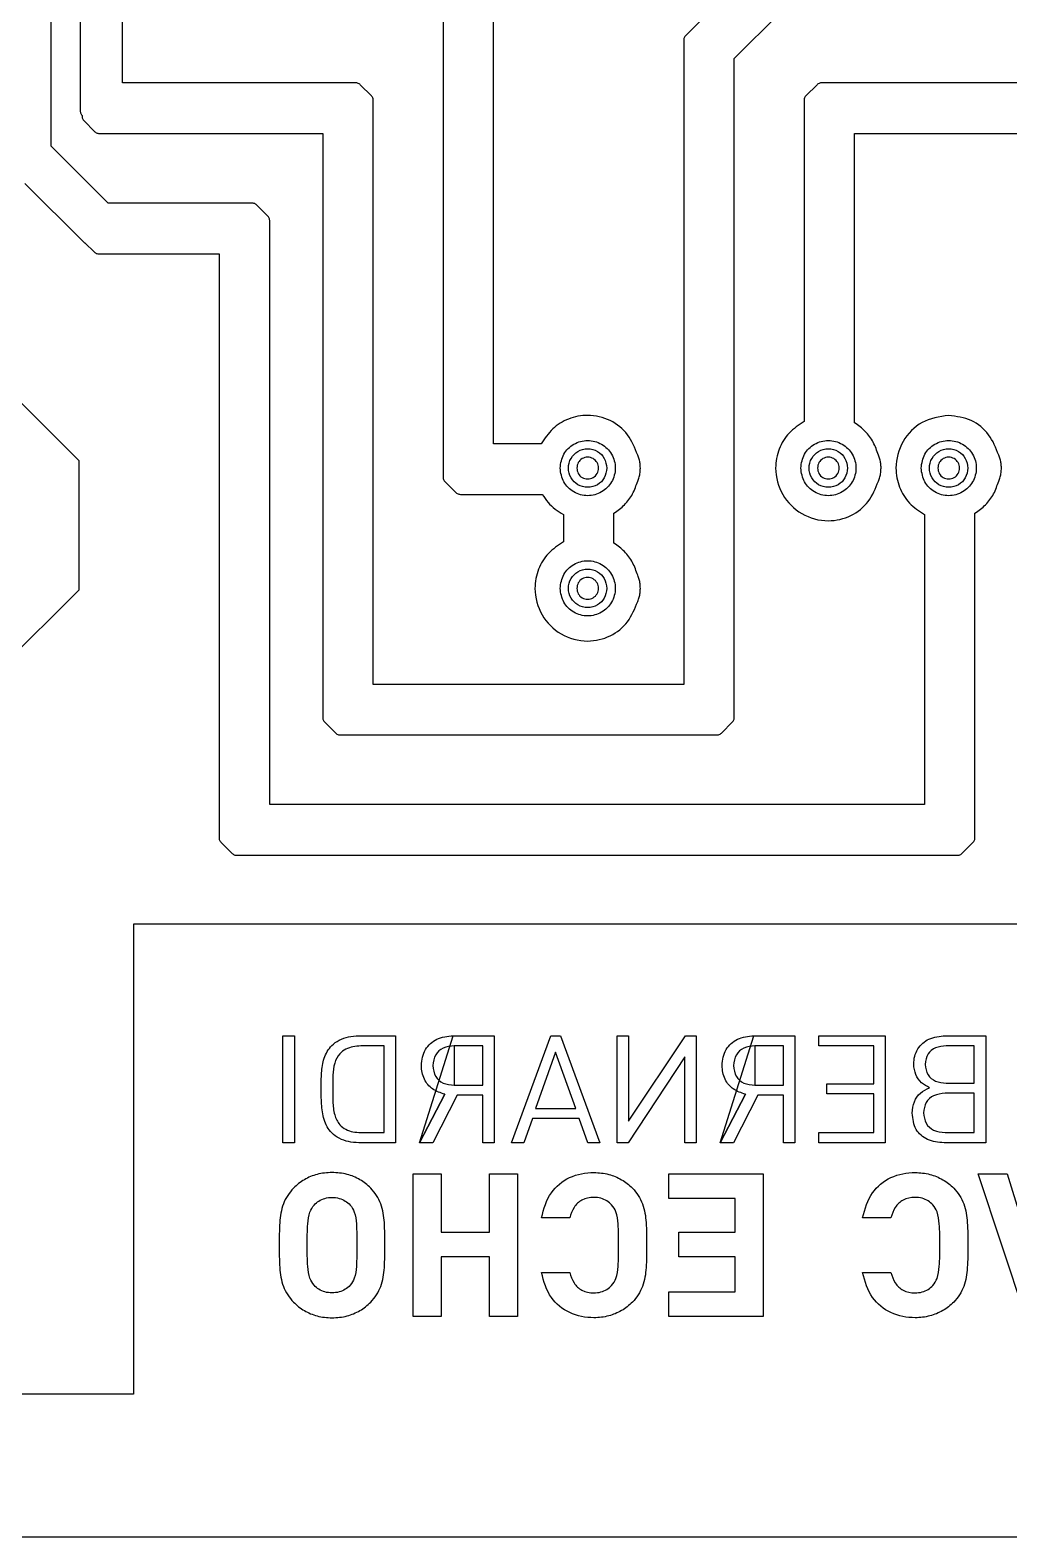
# Model space of a CAD drawing. Extents: x 3 to 107, y 3 to 87.
# Drawn here: x 68.2 to 88.86, y 2.94 to 34.76 of the extents above; entities that cross this region are included whole.
import ezdxf

# ---------------------------------------------------------------- set-up
doc = ezdxf.new("R2010")
doc.units = 0
doc.layers.add('ScottBernardi_VCdelay_PCB', color=7, linetype='CONTINUOUS')

msp = doc.modelspace()

# ---------------------------------------------------------------- linework, layer by layer
at = {"layer": 'ScottBernardi_VCdelay_PCB', "color": 7}
for points in [[(3.175, 2.94005), (107.362272, 2.94005), (107.362272, 86.901161), (3.175, 86.901161), (3.175, 2.94005), (3.175, 2.94005)], [(72.888122, 31.103006), (69.846472, 31.103006), (68.642089, 32.307389), (68.642089, 44.071469), (66.193458, 46.519747), (61.261272, 46.522569), (61.261272, 47.428503)], [(69.258039, 42.107203), (69.258039, 33.041872)], [(75.075344, 33.642653), (70.151272, 33.642653), (70.151272, 41.464089), (75.075344, 41.464089)], [(76.677661, 37.181014), (76.914375, 36.943947), (76.914375, 25.322036)], [(78.987297, 26.022653), (77.983292, 26.022653), (77.983292, 36.978872), (78.185786, 37.181014)], [(83.538483, 36.1442), (82.032828, 34.638544)], [(83.063292, 20.242036), (83.063292, 34.157003), (84.020378, 35.114442), (91.584992, 35.114442)], [(81.994375, 34.545058), (81.994375, 20.942653), (75.442939, 20.942653), (75.442939, 33.274706)], [(99.121736, 33.984142), (98.7806, 33.642653), (84.902322, 33.642653), (84.902322, 33.642653)], [(75.404133, 33.368544), (75.168478, 33.6042)], [(84.808483, 33.6042), (84.572828, 33.368544)], [(84.534375, 33.274706), (84.534375, 26.490083)], [(69.294375, 32.957206), (69.294375, 32.942036)], [(69.332828, 32.84855), (69.568483, 32.612894)], [(69.662322, 32.574089), (74.374375, 32.574089), (74.374375, 20.242036)], [(85.602939, 26.463625), (85.602939, 32.574089), (98.820817, 32.574089), (99.122089, 32.273169)], [(68.088933, 31.522106), (69.326478, 30.284561)], [(73.217264, 30.828544), (72.981608, 31.063847)], [(87.074375, 24.528992), (87.074375, 18.403006), (73.255717, 18.403006), (73.255717, 30.735058)], [(69.363519, 30.259867), (69.550492, 30.072894)], [(101.464533, 29.733169), (101.765453, 30.034089), (104.727375, 30.034089), (104.727375, 15.875), (70.379167, 15.875), (70.379167, 5.9563), (30.992939, 5.9563), (30.992939, 11.685058)], [(69.644331, 30.034089), (72.187153, 30.034089), (72.187153, 17.702036)], [(67.611272, 7.641872), (67.611272, 21.319419), (69.232639, 22.940786), (69.232639, 25.664936), (67.968283, 26.929292), (67.968283, 29.457297), (67.968283, 29.457297)], [(76.953181, 25.228197), (77.188483, 24.992542)], [(77.281969, 24.954089), (79.010228, 24.954089)], [(79.454375, 24.528992), (79.454375, 23.950083)], [(80.523292, 23.923272), (80.523292, 24.555803)], [(88.142939, 17.702036), (88.142939, 24.55545)], [(74.413181, 20.14855), (74.648836, 19.912894)], [(82.789183, 19.912894), (83.024839, 20.14855)], [(74.742322, 19.874089), (82.695344, 19.874089)], [(72.225606, 17.60855), (72.461261, 17.372894)], [(87.868478, 17.372894), (88.104133, 17.60855)], [(72.5551, 17.334089), (87.775344, 17.334089)], [(75.138844, 13.522678), (75.913544, 13.522678), (75.913544, 11.261725), (75.138844, 11.261725)], [(87.518875, 13.522678), (88.369775, 13.522678), (88.369775, 11.261725), (87.4903, 11.261725)], [(75.180119, 11.477978), (75.672244, 11.477978), (75.672244, 13.306778), (75.180119, 13.306778)], [(87.537925, 12.522906), (88.128475, 12.522906), (88.128475, 13.306778), (87.537925, 13.306778)], [(87.512172, 11.477978), (88.128475, 11.477978), (88.128475, 12.3063), (87.512172, 12.3063)], [(79.588431, 9.679869), (78.991531, 9.679869)], [(86.368819, 9.679869), (85.771919, 9.679869)], [(78.991531, 8.520289), (79.588431, 8.520289)], [(85.771919, 8.520289), (86.368819, 8.520289)]]:
    msp.add_lwpolyline(points, dxfattribs=at)
for points in [[(73.535469, 13.522678), (73.777122, 13.522678), (73.777122, 11.262078), (73.535469, 11.262078), (73.535469, 13.522678), (73.535469, 13.522678)], [(77.129922, 13.522678), (77.996697, 13.522678), (77.996697, 11.261725), (77.755044, 11.261725), (77.755044, 12.265378), (77.212119, 12.265378), (76.697769, 11.261725), (76.415194, 11.261725), (76.415194, 11.261725)], [(78.362175, 11.261725), (79.19085, 13.522678), (79.39405, 13.522678), (80.225547, 11.261725), (79.968725, 11.261725), (79.78775, 11.773253), (78.799972, 11.773253), (78.618997, 11.261725), (78.362175, 11.261725), (78.362175, 11.261725)], [(80.590672, 11.261725), (80.590672, 13.522678), (80.832325, 13.522678), (80.832325, 11.716103), (82.032122, 13.522678), (82.261075, 13.522678), (82.261075, 11.261725), (82.019422, 11.261725), (82.019422, 13.075003), (80.819625, 11.261725), (80.590672, 11.261725), (80.590672, 11.261725)], [(83.4771, 13.522678), (84.343875, 13.522678), (84.343875, 11.261725), (84.102222, 11.261725), (84.102222, 12.265378), (83.559297, 12.265378), (83.044947, 11.261725), (82.762725, 11.261725), (82.762725, 11.261725)], [(84.845525, 11.261725), (84.845525, 11.477978), (86.007575, 11.477978), (86.007575, 12.293953), (85.016975, 12.293953), (85.016975, 12.509853), (86.007575, 12.509853), (86.007575, 13.306778), (84.845525, 13.306778), (84.845525, 13.522678), (86.248875, 13.522678), (86.248875, 11.261725), (84.845525, 11.261725), (84.845525, 11.261725)], [(77.151794, 12.478103), (77.755044, 12.478103), (77.755044, 13.306778), (77.151794, 13.306778)], [(78.869822, 11.98245), (79.714725, 11.98245), (79.289275, 13.176603), (78.869822, 11.98245), (78.869822, 11.98245)], [(83.498972, 12.478103), (84.102222, 12.478103), (84.102222, 13.306778), (83.498972, 13.306778)], [(76.415194, 11.261725), (76.952122, 12.287956)], [(82.762725, 11.261725), (83.2993, 12.287956)], [(76.286431, 7.592836), (76.286431, 10.607322), (76.874864, 10.607322), (76.874864, 9.375422), (77.895097, 9.375422), (77.895097, 10.607322), (78.483531, 10.607322), (78.483531, 7.592836), (77.895097, 7.592836), (77.895097, 8.854369), (76.874864, 8.854369), (76.874864, 7.592836), (76.286431, 7.592836), (76.286431, 7.592836)], [(81.683931, 7.592836), (81.683931, 8.117769), (83.080931, 8.117769), (83.080931, 8.850489), (81.891364, 8.850489), (81.891364, 9.375422), (83.080931, 9.375422), (83.080931, 10.082389), (81.683931, 10.082389), (81.683931, 10.607322), (83.669364, 10.607322), (83.669364, 7.592836), (81.683931, 7.592836), (81.683931, 7.592836)], [(88.209967, 10.607322), (88.8238, 10.607322), (89.429167, 8.643056), (90.034886, 10.607322), (90.644133, 10.607322), (89.6493, 7.592836), (89.209033, 7.592836), (88.209967, 10.607322), (88.209967, 10.607322)]]:
    msp.add_lwpolyline(points, close=True, dxfattribs=at)
for points, knots in [([(82.032828, 34.638544), (82.025339, 34.629771), (82.010408, 34.612276), (81.997033, 34.579651), (81.995265, 34.556641), (81.994375, 34.545058)], [0, 0, 0, 0, 0.034467, 0.068725, 0.103444, 0.103444, 0.103444, 0.103444]), ([(75.168478, 33.6042), (75.159708, 33.611686), (75.142239, 33.626597), (75.109744, 33.639976), (75.086844, 33.641758), (75.075344, 33.642653)], [0, 0, 0, 0, 0.034456, 0.06863, 0.103103, 0.103103, 0.103103, 0.103103]), ([(84.902322, 33.642653), (84.890735, 33.641762), (84.86769, 33.63999), (84.834983, 33.626585), (84.817344, 33.611685), (84.808483, 33.6042)], [0, 0, 0, 0, 0.034732, 0.069075, 0.103739, 0.103739, 0.103739, 0.103739]), ([(75.442939, 33.274706), (75.442048, 33.286294), (75.440275, 33.309351), (75.426766, 33.342101), (75.411709, 33.359693), (75.404133, 33.368544)], [0, 0, 0, 0, 0.034734, 0.069111, 0.103926, 0.103926, 0.103926, 0.103926]), ([(84.572828, 33.368544), (84.565343, 33.359684), (84.550443, 33.342044), (84.537038, 33.309338), (84.535266, 33.286293), (84.534375, 33.274706)], [0, 0, 0, 0, 0.034664, 0.069007, 0.103739, 0.103739, 0.103739, 0.103739]), ([(69.258039, 33.041872), (69.258987, 33.031224), (69.260857, 33.010221), (69.27456, 32.981288), (69.287752, 32.965255), (69.294375, 32.957206)], [0, 0, 0, 0, 0.031866, 0.062852, 0.094092, 0.094092, 0.094092, 0.094092]), ([(69.294375, 32.942036), (69.295265, 32.930454), (69.297033, 32.907443), (69.310408, 32.874818), (69.325339, 32.857324), (69.332828, 32.84855)], [0, 0, 0, 0, 0.034719, 0.068977, 0.103444, 0.103444, 0.103444, 0.103444]), ([(69.568483, 32.612894), (69.577346, 32.605388), (69.594992, 32.590442), (69.627659, 32.576824), (69.65073, 32.575004), (69.662322, 32.574089)], [0, 0, 0, 0, 0.03472, 0.069127, 0.103871, 0.103871, 0.103871, 0.103871]), ([(72.981608, 31.063847), (72.972842, 31.071449), (72.955388, 31.086582), (72.922761, 31.100274), (72.89971, 31.102092), (72.888122, 31.103006)], [0, 0, 0, 0, 0.034674, 0.069032, 0.103765, 0.103765, 0.103765, 0.103765]), ([(73.255717, 30.735058), (73.254818, 30.746587), (73.253027, 30.769566), (73.239687, 30.802193), (73.224753, 30.819744), (73.217264, 30.828544)], [0, 0, 0, 0, 0.034563, 0.068894, 0.103423, 0.103423, 0.103423, 0.103423]), ([(69.326478, 30.284561), (69.330164, 30.281239), (69.337539, 30.274593), (69.350248, 30.266702), (69.359087, 30.26215), (69.363519, 30.259867)], [0, 0, 0, 0, 0.014859, 0.02973, 0.044693, 0.044693, 0.044693, 0.044693]), ([(69.550492, 30.072894), (69.5594, 30.065325), (69.577054, 30.050324), (69.609754, 30.036745), (69.632766, 30.034977), (69.644331, 30.034089)], [0, 0, 0, 0, 0.034939, 0.069244, 0.1039, 0.1039, 0.1039, 0.1039]), ([(81.023883, 25.784175), (80.964295, 25.935181), (80.846175, 26.234515), (80.452777, 26.546169), (79.993563, 26.653577), (79.561519, 26.569514), (79.208075, 26.355792), (79.060865, 26.133661), (78.987297, 26.022653)], [0, 0, 0, 0, 0.480044, 0.951576, 1.439612, 1.849328, 2.245212, 2.640691, 2.640691, 2.640691, 2.640691]), ([(84.534375, 26.490083), (84.423394, 26.416528), (84.201302, 26.269333), (83.987671, 25.915508), (83.898185, 25.453171), (84.040761, 24.926873), (84.465368, 24.502659), (85.017398, 24.352116), (85.532507, 24.472895), (85.926371, 24.784353), (86.044373, 25.083621), (86.103883, 25.234547)], [0, 0, 0, 0, 0.395414, 0.791287, 1.201229, 1.782259, 2.346722, 2.927751, 3.41586, 3.887395, 4.367147, 4.367147, 4.367147, 4.367147]), ([(86.103883, 25.784175), (86.072134, 25.876494), (86.009251, 26.059341), (85.834741, 26.29562), (85.68008, 26.407715), (85.602939, 26.463625)], [0, 0, 0, 0, 0.291827, 0.577991, 0.86275, 0.86275, 0.86275, 0.86275]), ([(87.587667, 26.621669), (87.391796, 26.590921), (87.005606, 26.530294), (86.58071, 26.088068), (86.438187, 25.566376), (86.527694, 25.103251), (86.741331, 24.749759), (86.963397, 24.602557), (87.074375, 24.528992)], [0, 0, 0, 0, 0.581053, 1.145636, 1.726754, 2.136453, 2.532248, 2.927654, 2.927654, 2.927654, 2.927654]), ([(88.643883, 25.784175), (88.584367, 25.934365), (88.466373, 26.232123), (88.072739, 26.555922), (87.751202, 26.599503), (87.587667, 26.621669)], [0, 0, 0, 0, 0.479974, 0.951567, 1.439679, 1.439679, 1.439679, 1.439679]), ([(79.384878, 25.509361), (79.401001, 25.406757), (79.432799, 25.204401), (79.664689, 24.981745), (79.967173, 24.898607), (80.272874, 24.981687), (80.495349, 25.204423), (80.578384, 25.509483), (80.495442, 25.814604), (80.272888, 26.037478), (79.967173, 26.120421), (79.664676, 26.037421), (79.432697, 25.814622), (79.400973, 25.612109), (79.384878, 25.509361)], [0, 0, 0, 0, 0.304406, 0.600348, 0.904754, 1.209311, 1.505197, 1.809583, 2.114359, 2.410255, 2.714795, 3.019183, 3.315135, 3.619931, 3.619931, 3.619931, 3.619931]), ([(84.464878, 25.509361), (84.480973, 25.40676), (84.512714, 25.204422), (84.744578, 24.98168), (85.04713, 24.89862), (85.352872, 24.98168), (85.57535, 25.204425), (85.658384, 25.509483), (85.575443, 25.814603), (85.352886, 26.037485), (85.04713, 26.120408), (84.744565, 26.037485), (84.512612, 25.8146), (84.480945, 25.612105), (84.464878, 25.509361)], [0, 0, 0, 0, 0.304385, 0.600272, 0.904829, 1.209386, 1.505273, 1.809658, 2.114434, 2.41033, 2.71487, 3.01941, 3.315306, 3.620082, 3.620082, 3.620082, 3.620082]), ([(87.004878, 25.509361), (87.020973, 25.40676), (87.052714, 25.204422), (87.284577, 24.981679), (87.587164, 24.898616), (87.892957, 24.9817), (88.115595, 25.204372), (88.198786, 25.509483), (88.115688, 25.814656), (87.892971, 26.037464), (87.587163, 26.120412), (87.284564, 26.037486), (87.052612, 25.8146), (87.020945, 25.612105), (87.004878, 25.509361)], [0, 0, 0, 0, 0.304385, 0.600272, 0.904829, 1.209474, 1.505481, 1.80989, 2.114691, 2.410706, 2.715335, 3.019875, 3.315771, 3.620547, 3.620547, 3.620547, 3.620547]), ([(80.374067, 25.509361), (80.362898, 25.581074), (80.340897, 25.722335), (80.179106, 25.87787), (79.96804, 25.935519), (79.754756, 25.877869), (79.599494, 25.722337), (79.541845, 25.509483), (79.599587, 25.29669), (79.754769, 25.141295), (79.96804, 25.083509), (80.179093, 25.141296), (80.340796, 25.296688), (80.36287, 25.437791), (80.374067, 25.509361)], [0, 0, 0, 0, 0.212699, 0.418977, 0.63144, 0.843903, 1.050181, 1.26288, 1.475189, 1.681457, 1.893937, 2.106418, 2.312686, 2.524994, 2.524994, 2.524994, 2.524994]), ([(80.374067, 25.509361), (80.362898, 25.581074), (80.340897, 25.722335), (80.179106, 25.87787), (79.96804, 25.935519), (79.754756, 25.877869), (79.599494, 25.722337), (79.541845, 25.509483), (79.599587, 25.29669), (79.754769, 25.141295), (79.96804, 25.083509), (80.179093, 25.141296), (80.340796, 25.296688), (80.36287, 25.437791), (80.374067, 25.509361)], [0, 0, 0, 0, 0.212699, 0.418977, 0.63144, 0.843903, 1.050181, 1.26288, 1.475189, 1.681457, 1.893937, 2.106418, 2.312686, 2.524994, 2.524994, 2.524994, 2.524994]), ([(81.023883, 25.234547), (81.034785, 25.263407), (81.05676, 25.32158), (81.07515, 25.414202), (81.081874, 25.509543), (81.075193, 25.604838), (81.056796, 25.697472), (81.034789, 25.755447), (81.023883, 25.784175)], [0, 0, 0, 0, 0.092422, 0.186293, 0.282067, 0.378388, 0.472105, 0.564157, 0.564157, 0.564157, 0.564157]), ([(85.454067, 25.509361), (85.442898, 25.581074), (85.420897, 25.722335), (85.259106, 25.87787), (85.04804, 25.935519), (84.834756, 25.877869), (84.679494, 25.722337), (84.621845, 25.509483), (84.679587, 25.29669), (84.834769, 25.141295), (85.04804, 25.083509), (85.259093, 25.141296), (85.420796, 25.296688), (85.44287, 25.437791), (85.454067, 25.509361)], [0, 0, 0, 0, 0.212699, 0.418977, 0.63144, 0.843903, 1.050181, 1.26288, 1.475189, 1.681457, 1.893937, 2.106418, 2.312686, 2.524994, 2.524994, 2.524994, 2.524994]), ([(85.454067, 25.509361), (85.442898, 25.581074), (85.420897, 25.722335), (85.259106, 25.87787), (85.04804, 25.935519), (84.834756, 25.877869), (84.679494, 25.722337), (84.621845, 25.509483), (84.679587, 25.29669), (84.834769, 25.141295), (85.04804, 25.083509), (85.259093, 25.141296), (85.420796, 25.296688), (85.44287, 25.437791), (85.454067, 25.509361)], [0, 0, 0, 0, 0.212699, 0.418977, 0.63144, 0.843903, 1.050181, 1.26288, 1.475189, 1.681457, 1.893937, 2.106418, 2.312686, 2.524994, 2.524994, 2.524994, 2.524994]), ([(86.103883, 25.234547), (86.114856, 25.263401), (86.136966, 25.321541), (86.155224, 25.414212), (86.161837, 25.509543), (86.155266, 25.604827), (86.137003, 25.697512), (86.11486, 25.755453), (86.103883, 25.784175)], [0, 0, 0, 0, 0.092474, 0.186329, 0.282097, 0.378413, 0.472114, 0.564218, 0.564218, 0.564218, 0.564218]), ([(87.994419, 25.509361), (87.983221, 25.581081), (87.961158, 25.722389), (87.799188, 25.877842), (87.588119, 25.935536), (87.374863, 25.877806), (87.219593, 25.722358), (87.161796, 25.509483), (87.219686, 25.296669), (87.374877, 25.141359), (87.588119, 25.083492), (87.799175, 25.141324), (87.961057, 25.296633), (87.983194, 25.437784), (87.994419, 25.509361)], [0, 0, 0, 0, 0.212723, 0.419121, 0.631672, 0.843984, 1.050318, 1.263037, 1.475366, 1.68169, 1.894019, 2.106587, 2.312976, 2.525308, 2.525308, 2.525308, 2.525308]), ([(87.994419, 25.509361), (87.983221, 25.581081), (87.961158, 25.722389), (87.799188, 25.877842), (87.588119, 25.935536), (87.374863, 25.877806), (87.219593, 25.722358), (87.161796, 25.509483), (87.219686, 25.296669), (87.374877, 25.141359), (87.588119, 25.083492), (87.799175, 25.141324), (87.961057, 25.296633), (87.983194, 25.437784), (87.994419, 25.509361)], [0, 0, 0, 0, 0.212723, 0.419121, 0.631672, 0.843984, 1.050318, 1.263037, 1.475366, 1.68169, 1.894019, 2.106587, 2.312976, 2.525308, 2.525308, 2.525308, 2.525308]), ([(88.643883, 25.234547), (88.654879, 25.263402), (88.677036, 25.321545), (88.695501, 25.414195), (88.702228, 25.509543), (88.695543, 25.604845), (88.677072, 25.697508), (88.654883, 25.755452), (88.643883, 25.784175)], [0, 0, 0, 0, 0.092504, 0.186393, 0.282168, 0.37849, 0.472225, 0.564359, 0.564359, 0.564359, 0.564359]), ([(79.737656, 25.509361), (79.74397, 25.549988), (79.756404, 25.629987), (79.847979, 25.718076), (79.967412, 25.750719), (80.088077, 25.718018), (80.175966, 25.63001), (80.208717, 25.509483), (80.175873, 25.389018), (80.088064, 25.301146), (79.967412, 25.26831), (79.847991, 25.30109), (79.756506, 25.389035), (79.743998, 25.468877), (79.737656, 25.509361)], [0, 0, 0, 0, 0.120491, 0.237262, 0.357517, 0.477621, 0.594448, 0.71496, 0.83508, 0.951898, 1.072018, 1.192291, 1.309052, 1.429153, 1.429153, 1.429153, 1.429153]), ([(84.817656, 25.509361), (84.823998, 25.549991), (84.83649, 25.630009), (84.92809, 25.718012), (85.047455, 25.750732), (85.168079, 25.718011), (85.255966, 25.630011), (85.288717, 25.509483), (85.255873, 25.389016), (85.168066, 25.301153), (85.047455, 25.268296), (84.928102, 25.301154), (84.836591, 25.389013), (84.824026, 25.468874), (84.817656, 25.509361)], [0, 0, 0, 0, 0.120512, 0.237338, 0.357442, 0.477546, 0.594372, 0.714884, 0.835005, 0.951822, 1.071943, 1.192064, 1.308881, 1.429002, 1.429002, 1.429002, 1.429002]), ([(87.357656, 25.509361), (87.363998, 25.54999), (87.376489, 25.630007), (87.46809, 25.71802), (87.587532, 25.750723), (87.708273, 25.718055), (87.79631, 25.630043), (87.829072, 25.509483), (87.796217, 25.388985), (87.708259, 25.30111), (87.587533, 25.268305), (87.468103, 25.301146), (87.376591, 25.389016), (87.364026, 25.468875), (87.357656, 25.509361)], [0, 0, 0, 0, 0.120512, 0.237338, 0.357442, 0.477785, 0.594677, 0.715192, 0.835316, 0.952198, 1.072558, 1.192679, 1.309497, 1.429617, 1.429617, 1.429617, 1.429617]), ([(76.914375, 25.322036), (76.915266, 25.310448), (76.917039, 25.28739), (76.930548, 25.254641), (76.945605, 25.237049), (76.953181, 25.228197)], [0, 0, 0, 0, 0.034734, 0.069111, 0.103926, 0.103926, 0.103926, 0.103926]), ([(80.523292, 24.555803), (80.600339, 24.611717), (80.754817, 24.723824), (80.929182, 24.95981), (80.99212, 25.142399), (81.023883, 25.234547)], [0, 0, 0, 0, 0.28455, 0.570512, 0.861874, 0.861874, 0.861874, 0.861874]), ([(88.142939, 24.55545), (88.220108, 24.611324), (88.374854, 24.723366), (88.549338, 24.959574), (88.612179, 25.142341), (88.643883, 25.234547)], [0, 0, 0, 0, 0.284763, 0.571026, 0.862492, 0.862492, 0.862492, 0.862492]), ([(77.188483, 24.992542), (77.197284, 24.985053), (77.214835, 24.970118), (77.247462, 24.956779), (77.270441, 24.954988), (77.281969, 24.954089)], [0, 0, 0, 0, 0.034529, 0.06886, 0.103423, 0.103423, 0.103423, 0.103423]), ([(79.010228, 24.954089), (79.048418, 24.896192), (79.124578, 24.780735), (79.276124, 24.635771), (79.394825, 24.564664), (79.454375, 24.528992)], [0, 0, 0, 0, 0.207673, 0.414139, 0.621995, 0.621995, 0.621995, 0.621995]), ([(79.454375, 23.950083), (79.343462, 23.876517), (79.12148, 23.729282), (78.90778, 23.37569), (78.818144, 22.913449), (78.960779, 22.387227), (79.385365, 21.963006), (79.937359, 21.812499), (80.45243, 21.933152), (80.846266, 22.244642), (80.964324, 22.543919), (81.023883, 22.6949)], [0, 0, 0, 0, 0.395282, 0.791119, 1.200832, 1.781862, 2.346324, 2.927354, 3.415369, 3.886794, 4.366756, 4.366756, 4.366756, 4.366756]), ([(81.023883, 23.244528), (80.99212, 23.336676), (80.929182, 23.519265), (80.754817, 23.755251), (80.600339, 23.867358), (80.523292, 23.923272)], [0, 0, 0, 0, 0.291362, 0.577324, 0.861874, 0.861874, 0.861874, 0.861874]), ([(79.384878, 22.969714), (79.400968, 22.866991), (79.432681, 22.664539), (79.664729, 22.441899), (79.967173, 22.359057), (80.272835, 22.441843), (80.495463, 22.664555), (80.57838, 22.969626), (80.495348, 23.274651), (80.272874, 23.497389), (79.967173, 23.580468), (79.664689, 23.49733), (79.432799, 23.274674), (79.401001, 23.072318), (79.384878, 22.969714)], [0, 0, 0, 0, 0.304708, 0.60054, 0.904904, 1.209421, 1.505196, 1.809884, 2.11427, 2.410156, 2.714713, 3.019119, 3.315061, 3.619467, 3.619467, 3.619467, 3.619467]), ([(80.374067, 22.969714), (80.36287, 23.041284), (80.340796, 23.182387), (80.179093, 23.337779), (79.96804, 23.395565), (79.754769, 23.33778), (79.599588, 23.182384), (79.541849, 22.969626), (79.599474, 22.756823), (79.754809, 22.601451), (79.96804, 22.543959), (80.179053, 22.60145), (80.340914, 22.756826), (80.362903, 22.898026), (80.374067, 22.969714)], [0, 0, 0, 0, 0.212308, 0.418577, 0.631057, 0.843537, 1.049806, 1.262114, 1.474725, 1.680883, 1.893322, 2.105761, 2.311919, 2.52453, 2.52453, 2.52453, 2.52453]), ([(80.374067, 22.969714), (80.36287, 23.041284), (80.340796, 23.182387), (80.179093, 23.337779), (79.96804, 23.395565), (79.754769, 23.33778), (79.599588, 23.182384), (79.541849, 22.969626), (79.599474, 22.756823), (79.754809, 22.601451), (79.96804, 22.543959), (80.179053, 22.60145), (80.340914, 22.756826), (80.362903, 22.898026), (80.374067, 22.969714)], [0, 0, 0, 0, 0.212308, 0.418577, 0.631057, 0.843537, 1.049806, 1.262114, 1.474725, 1.680883, 1.893322, 2.105761, 2.311919, 2.52453, 2.52453, 2.52453, 2.52453]), ([(81.023883, 22.6949), (81.034792, 22.723601), (81.056835, 22.781593), (81.075167, 22.874242), (81.08188, 22.969557), (81.075148, 23.064874), (81.05676, 23.157495), (81.034785, 23.215668), (81.023883, 23.244528)], [0, 0, 0, 0, 0.091978, 0.185849, 0.282092, 0.377865, 0.471736, 0.564158, 0.564158, 0.564158, 0.564158]), ([(79.737656, 22.969714), (79.743998, 23.010198), (79.756506, 23.09004), (79.847991, 23.177985), (79.967411, 23.210765), (80.088066, 23.177929), (80.175865, 23.090058), (80.208726, 22.96967), (80.175923, 22.849259), (80.088046, 22.761401), (79.967411, 22.728711), (79.848011, 22.761343), (79.756447, 22.849281), (79.743981, 22.929171), (79.737656, 22.969714)], [0, 0, 0, 0, 0.1201, 0.236862, 0.357134, 0.477255, 0.594072, 0.714193, 0.834465, 0.951227, 1.071328, 1.191579, 1.308286, 1.428537, 1.428537, 1.428537, 1.428537]), ([(74.374375, 20.242036), (74.375265, 20.230453), (74.377035, 20.207429), (74.390513, 20.174762), (74.405601, 20.157315), (74.413181, 20.14855)], [0, 0, 0, 0, 0.034721, 0.069014, 0.103632, 0.103632, 0.103632, 0.103632]), ([(83.024839, 20.14855), (83.032327, 20.157324), (83.047259, 20.174818), (83.060633, 20.207443), (83.062402, 20.230454), (83.063292, 20.242036)], [0, 0, 0, 0, 0.034467, 0.068725, 0.103444, 0.103444, 0.103444, 0.103444]), ([(74.648836, 19.912894), (74.657695, 19.90539), (74.675315, 19.890465), (74.707853, 19.876843), (74.730813, 19.875008), (74.742322, 19.874089)], [0, 0, 0, 0, 0.034709, 0.069032, 0.10353, 0.10353, 0.10353, 0.10353]), ([(82.695344, 19.874089), (82.706936, 19.875004), (82.730008, 19.876824), (82.762675, 19.890442), (82.780321, 19.905388), (82.789183, 19.912894)], [0, 0, 0, 0, 0.034744, 0.069151, 0.103871, 0.103871, 0.103871, 0.103871]), ([(72.187153, 17.702036), (72.188051, 17.690508), (72.189843, 17.667529), (72.203182, 17.634902), (72.218117, 17.617351), (72.225606, 17.60855)], [0, 0, 0, 0, 0.034563, 0.068894, 0.103423, 0.103423, 0.103423, 0.103423]), ([(88.104133, 17.60855), (88.111713, 17.617342), (88.126805, 17.634845), (88.140248, 17.667515), (88.14204, 17.690507), (88.142939, 17.702036)], [0, 0, 0, 0, 0.03468, 0.069045, 0.103611, 0.103611, 0.103611, 0.103611]), ([(72.461261, 17.372894), (72.470113, 17.365319), (72.487705, 17.350262), (72.520454, 17.336753), (72.543512, 17.33498), (72.5551, 17.334089)], [0, 0, 0, 0, 0.034815, 0.069192, 0.103926, 0.103926, 0.103926, 0.103926]), ([(87.775344, 17.334089), (87.786845, 17.334984), (87.809757, 17.336767), (87.842296, 17.35025), (87.859717, 17.365317), (87.868478, 17.372894)], [0, 0, 0, 0, 0.034475, 0.068683, 0.103291, 0.103291, 0.103291, 0.103291]), ([(74.345094, 12.417778), (74.34441, 12.524277), (74.343053, 12.735339), (74.384781, 13.051075), (74.527524, 13.297629), (74.72286, 13.437898), (74.920822, 13.510411), (75.064119, 13.518473), (75.138844, 13.522678)], [0, 0, 0, 0, 0.319662, 0.633517, 0.945585, 1.139905, 1.345037, 1.568578, 1.568578, 1.568578, 1.568578]), ([(76.952122, 12.287956), (76.861502, 12.316594), (76.684259, 12.372606), (76.495595, 12.603527), (76.437465, 12.910247), (76.509569, 13.238814), (76.779842, 13.486935), (77.008973, 13.510329), (77.129922, 13.522678)], [0, 0, 0, 0, 0.280173, 0.547987, 0.845248, 1.192683, 1.511979, 1.86896, 1.86896, 1.86896, 1.86896]), ([(83.2993, 12.287956), (83.208703, 12.316589), (83.031516, 12.37259), (82.843032, 12.60358), (82.785045, 12.910244), (82.856991, 13.238757), (83.127106, 13.486955), (83.356175, 13.510336), (83.4771, 13.522678)], [0, 0, 0, 0, 0.280089, 0.547794, 0.845035, 1.192448, 1.511618, 1.86851, 1.86851, 1.86851, 1.86851]), ([(87.1855, 12.424128), (87.124873, 12.455142), (87.001933, 12.518034), (86.879818, 12.701175), (86.831929, 12.956078), (86.902718, 13.254611), (87.172556, 13.490079), (87.398515, 13.511348), (87.518875, 13.522678)], [0, 0, 0, 0, 0.20164, 0.408887, 0.632272, 0.967424, 1.279227, 1.634615, 1.634615, 1.634615, 1.634615]), ([(75.180119, 13.306778), (75.124109, 13.304226), (75.015239, 13.299267), (74.860413, 13.244368), (74.70982, 13.136223), (74.610552, 12.937102), (74.58573, 12.685296), (74.586167, 12.509233), (74.586394, 12.417778)], [0, 0, 0, 0, 0.167428, 0.325434, 0.48604, 0.711847, 0.965789, 1.240281, 1.240281, 1.240281, 1.240281]), ([(77.151794, 13.306778), (77.071365, 13.300046), (76.919904, 13.287368), (76.728212, 13.125573), (76.710625, 12.972196), (76.701297, 12.890853)], [0, 0, 0, 0, 0.238485, 0.449103, 0.686941, 0.686941, 0.686941, 0.686941]), ([(83.498972, 13.306778), (83.418543, 13.300046), (83.267082, 13.287368), (83.07539, 13.125573), (83.057802, 12.972196), (83.048475, 12.890853)], [0, 0, 0, 0, 0.238485, 0.449103, 0.686941, 0.686941, 0.686941, 0.686941]), ([(87.537925, 13.306778), (87.460529, 13.301047), (87.314768, 13.290253), (87.121662, 13.143655), (87.103202, 12.994992), (87.093425, 12.916253)], [0, 0, 0, 0, 0.230431, 0.433978, 0.663184, 0.663184, 0.663184, 0.663184]), ([(76.701297, 12.890853), (76.710555, 12.809638), (76.727993, 12.656668), (76.920437, 12.496697), (77.071444, 12.484561), (77.151794, 12.478103)], [0, 0, 0, 0, 0.237193, 0.446754, 0.685065, 0.685065, 0.685065, 0.685065]), ([(83.048475, 12.890853), (83.057733, 12.809638), (83.07517, 12.656668), (83.267615, 12.496697), (83.418622, 12.484561), (83.498972, 12.478103)], [0, 0, 0, 0, 0.237193, 0.446754, 0.685065, 0.685065, 0.685065, 0.685065]), ([(87.093425, 12.916253), (87.103244, 12.837347), (87.121791, 12.688291), (87.314325, 12.540064), (87.460462, 12.52885), (87.537925, 12.522906)], [0, 0, 0, 0, 0.229913, 0.434317, 0.66488, 0.66488, 0.66488, 0.66488]), ([(75.138844, 11.261725), (75.064096, 11.265941), (74.920738, 11.274026), (74.723055, 11.346896), (74.523572, 11.48887), (74.383289, 11.751854), (74.343687, 12.083298), (74.344628, 12.306855), (74.345094, 12.417778)], [0, 0, 0, 0, 0.223551, 0.428742, 0.623116, 0.946512, 1.284477, 1.617308, 1.617308, 1.617308, 1.617308]), ([(74.586394, 12.417778), (74.586326, 12.321921), (74.586191, 12.133296), (74.609831, 11.866012), (74.705734, 11.650487), (74.860541, 11.540284), (75.015206, 11.4854), (75.124095, 11.480499), (75.180119, 11.477978)], [0, 0, 0, 0, 0.287504, 0.565741, 0.803265, 0.963964, 1.121945, 1.289365, 1.289365, 1.289365, 1.289365]), ([(86.8172, 11.887553), (86.825669, 11.970209), (86.841779, 12.127452), (86.983236, 12.325437), (87.117981, 12.391183), (87.1855, 12.424128)], [0, 0, 0, 0, 0.246186, 0.468335, 0.691456, 0.691456, 0.691456, 0.691456]), ([(87.512172, 12.3063), (87.42876, 12.298796), (87.273979, 12.284871), (87.086012, 12.120034), (87.067886, 11.970816), (87.0585, 11.89355)], [0, 0, 0, 0, 0.247011, 0.458357, 0.685311, 0.685311, 0.685311, 0.685311]), ([(87.4903, 11.261725), (87.368945, 11.272071), (87.141069, 11.291499), (86.85666, 11.537369), (86.830857, 11.766353), (86.8172, 11.887553)], [0, 0, 0, 0, 0.359437, 0.674939, 1.029707, 1.029707, 1.029707, 1.029707]), ([(87.0585, 11.89355), (87.067962, 11.816229), (87.086262, 11.666683), (87.273465, 11.50022), (87.428683, 11.485757), (87.512172, 11.477978)], [0, 0, 0, 0, 0.227359, 0.439728, 0.686922, 0.686922, 0.686922, 0.686922]), ([(73.458564, 9.100256), (73.457762, 9.258385), (73.456281, 9.55055), (73.51645, 9.977725), (73.722311, 10.290971), (73.980888, 10.493292), (74.261305, 10.610984), (74.572311, 10.64413), (74.883856, 10.610795), (75.165775, 10.49354), (75.425736, 10.291624), (75.630716, 9.977539), (75.688621, 9.55035), (75.683495, 9.100175), (75.688628, 8.649959), (75.630714, 8.222679), (75.425829, 7.908507), (75.165709, 7.706877), (74.883845, 7.589713), (74.572311, 7.556382), (74.261317, 7.589524), (73.980954, 7.707125), (73.722217, 7.909161), (73.516452, 8.222492), (73.456273, 8.649761), (73.457759, 8.942042), (73.458564, 9.100256)], [0, 0, 0, 0, 0.475262, 0.878111, 1.272514, 1.563277, 1.853821, 2.172255, 2.491778, 2.784204, 3.075831, 3.469641, 3.872106, 4.347345, 4.822833, 5.225387, 5.619209, 5.910683, 6.203074, 6.522595, 6.841027, 7.131536, 7.422146, 7.81656, 8.219499, 8.695009, 8.695009, 8.695009, 8.695009]), ([(78.991531, 9.679869), (79.042664, 9.866471), (79.138845, 10.217469), (79.578471, 10.570838), (80.030275, 10.652166), (80.408271, 10.609742), (80.688623, 10.493276), (80.950239, 10.292314), (81.155343, 9.977499), (81.21321, 9.550364), (81.207947, 9.100175), (81.213217, 8.649946), (81.155341, 8.222717), (80.950333, 7.90782), (80.688555, 7.707134), (80.408267, 7.590795), (80.030907, 7.54827), (79.579867, 7.630334), (79.139912, 7.982497), (79.043021, 8.333668), (78.991531, 8.520289)], [0, 0, 0, 0, 0.567605, 1.067664, 1.593148, 1.905733, 2.198799, 2.491777, 2.885672, 3.288121, 3.763359, 4.238845, 4.641385, 5.035291, 5.328116, 5.621147, 5.93373, 6.457201, 6.957938, 7.525835, 7.525835, 7.525835, 7.525835]), ([(85.771919, 9.679869), (85.823051, 9.866466), (85.919223, 10.217433), (86.358699, 10.570809), (86.810443, 10.652155), (87.188437, 10.609771), (87.468848, 10.493225), (87.730644, 10.292428), (87.935513, 9.977425), (87.993541, 9.550385), (87.988367, 9.100175), (87.993549, 8.649924), (87.935511, 8.222792), (87.730737, 7.907706), (87.46878, 7.707185), (87.188432, 7.590761), (86.810978, 7.548295), (86.359888, 7.630247), (85.920123, 7.982574), (85.823352, 8.333679), (85.771919, 8.520289)], [0, 0, 0, 0, 0.5676, 1.067588, 1.59283, 1.905584, 2.198662, 2.491773, 2.885583, 3.288048, 3.763287, 4.238775, 4.641329, 5.03515, 5.32811, 5.621153, 5.933905, 6.457439, 6.957985, 7.525818, 7.525818, 7.525818, 7.525818]), ([(74.046997, 9.100256), (74.04811, 8.95108), (74.049855, 8.717318), (74.081585, 8.421793), (74.180164, 8.258477), (74.293236, 8.161417), (74.424019, 8.104649), (74.572309, 8.085912), (74.721139, 8.104847), (74.853399, 8.161179), (74.96795, 8.257819), (75.065323, 8.422137), (75.093948, 8.717472), (75.098739, 9.100209), (75.093906, 9.482891), (75.065395, 9.778198), (74.967836, 9.94234), (74.853479, 10.039166), (74.721115, 10.095384), (74.572309, 10.114209), (74.424044, 10.095582), (74.293156, 10.038926), (74.180279, 9.941682), (74.081513, 9.778542), (74.049897, 9.483048), (74.048127, 9.249364), (74.046997, 9.100256)], [0, 0, 0, 0, 0.449235, 0.703963, 0.875976, 1.006933, 1.145582, 1.29729, 1.450085, 1.590602, 1.722395, 1.893841, 2.148209, 2.597414, 3.046449, 3.300804, 3.472104, 3.603999, 3.744485, 3.897269, 4.048966, 4.187584, 4.318643, 4.490511, 4.745225, 5.194291, 5.194291, 5.194291, 5.194291]), ([(79.588431, 8.520289), (79.612934, 8.444212), (79.660697, 8.295918), (79.845435, 8.123664), (80.061898, 8.082444), (80.243778, 8.103632), (80.375187, 8.157822), (80.488929, 8.254167), (80.586905, 8.419014), (80.618211, 8.715804), (80.62337, 9.100173), (80.618214, 9.484514), (80.586892, 9.781183), (80.488925, 9.945993), (80.375187, 10.042337), (80.243778, 10.096526), (80.061898, 10.117714), (79.845435, 10.076495), (79.660697, 9.90424), (79.612934, 9.755946), (79.588431, 9.679869)], [0, 0, 0, 0, 0.237009, 0.461997, 0.718697, 0.870251, 1.008024, 1.138212, 1.311457, 1.568266, 2.018609, 2.468704, 2.725423, 2.898657, 3.028845, 3.166618, 3.318172, 3.574872, 3.79986, 4.036869, 4.036869, 4.036869, 4.036869]), ([(86.368819, 8.520289), (86.393322, 8.444212), (86.441086, 8.295918), (86.625825, 8.123663), (86.842285, 8.082445), (87.02417, 8.103631), (87.155567, 8.157827), (87.269331, 8.25413), (87.367065, 8.419086), (87.398594, 8.71577), (87.403763, 9.100173), (87.398597, 9.484547), (87.367053, 9.781111), (87.269327, 9.94603), (87.155568, 10.042332), (87.02417, 10.096527), (86.842285, 10.117714), (86.625824, 10.076495), (86.441086, 9.90424), (86.393322, 9.755946), (86.368819, 9.679869)], [0, 0, 0, 0, 0.237009, 0.461997, 0.718697, 0.870251, 1.008024, 1.138212, 1.311376, 1.568199, 2.018545, 2.468642, 2.725374, 2.898528, 3.028716, 3.166489, 3.318043, 3.574743, 3.799731, 4.03674, 4.03674, 4.03674, 4.03674])]:
    msp.add_open_spline(points, degree=3, knots=knots, dxfattribs=at)

doc.saveas('drawing.dxf')
